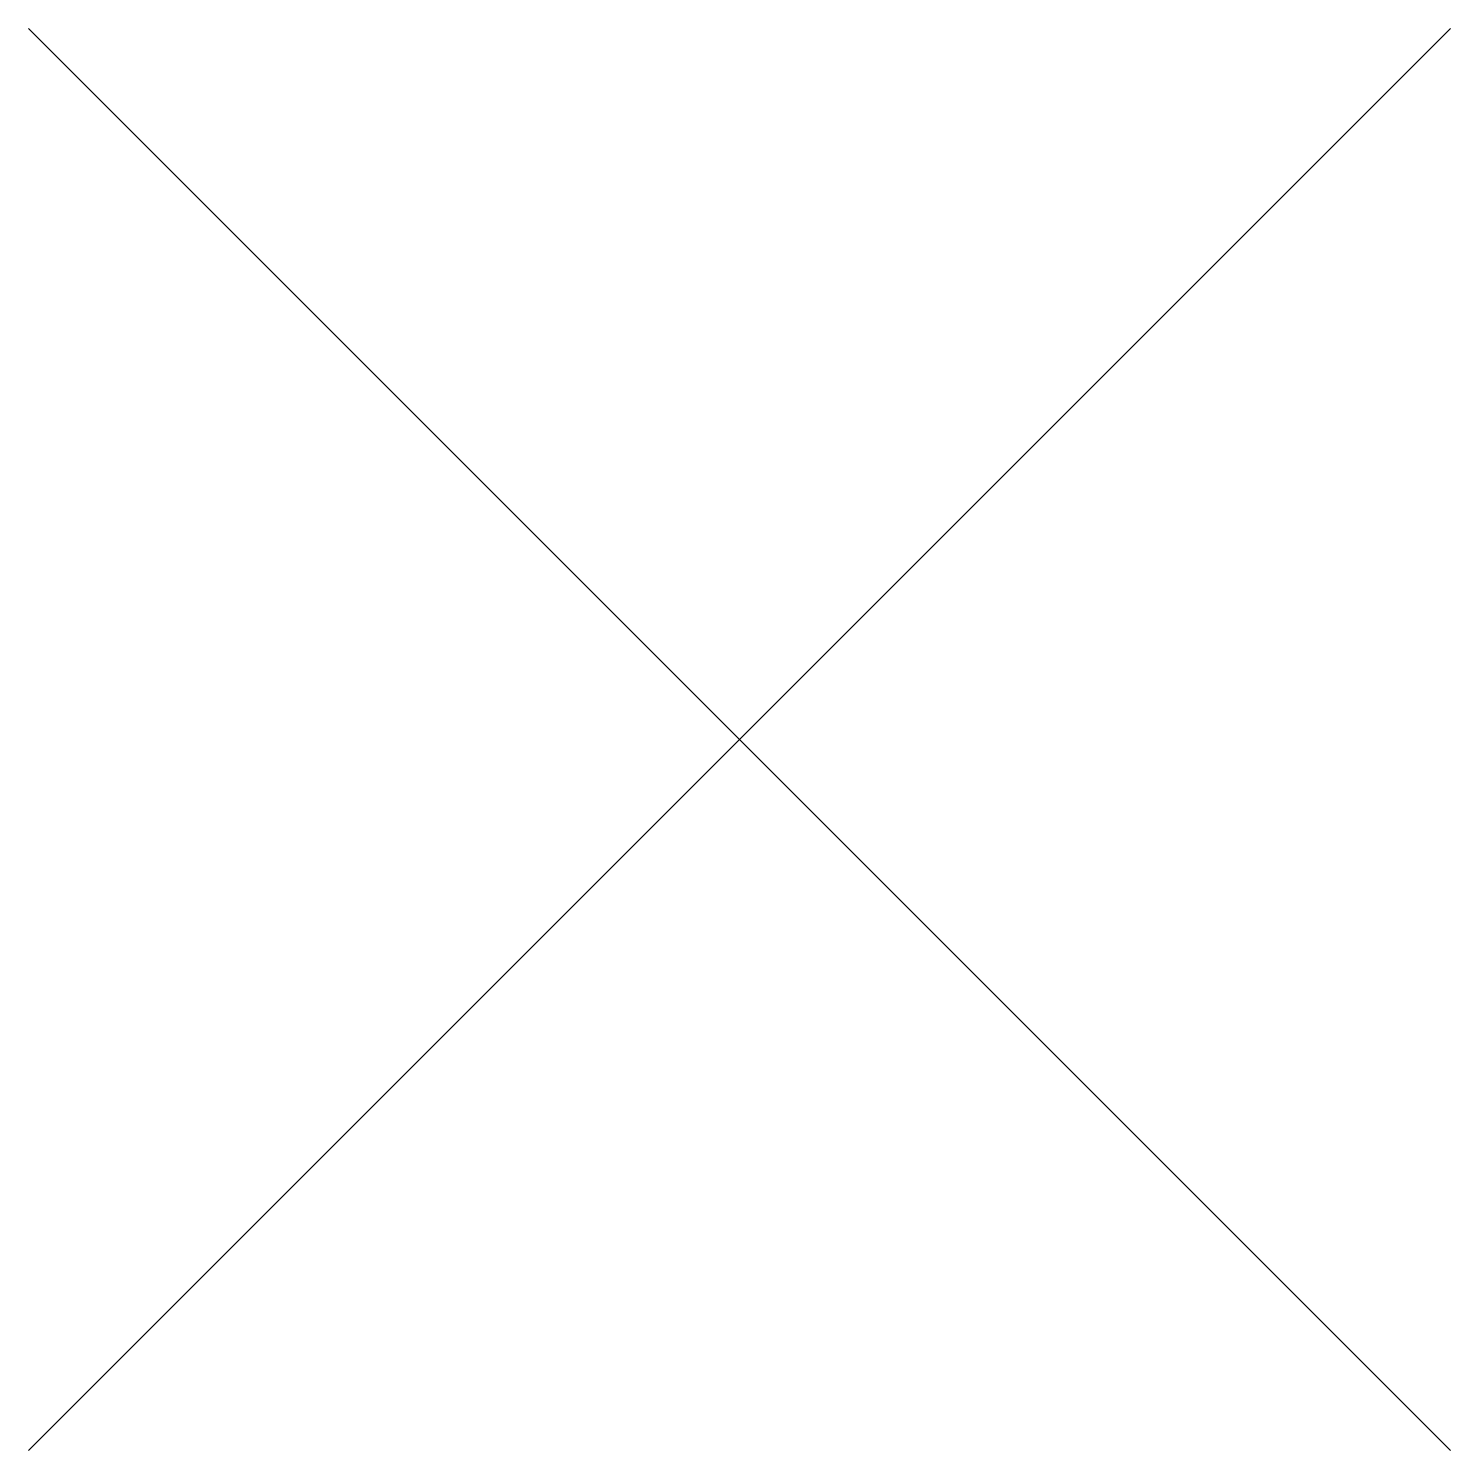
# Model space of a CAD drawing. Extents: x 290 to 310, y 140 to 160.
import ezdxf

# ---------------------------------------------------------------- set-up
doc = ezdxf.new("R2010")
doc.units = 0
doc.layers.get('0').update_dxf_attribs({"linetype": 'CONTINUOUS'})

# ---------------------------------------------------------------- blocks, each defined once
blk = doc.blocks.new('INNERBLOCK', base_point=(50, 200))
for p, q in [((40, 210), (60, 190)), ((60, 210), (40, 190))]:
    blk.add_line(p, q)
blk = doc.blocks.new('OUTERBLOCK', base_point=(60, 250))
blk.add_blockref('INNERBLOCK', (60, 250))

msp = doc.modelspace()

# ---------------------------------------------------------------- block references
msp.add_blockref('OUTERBLOCK', (300, 150))

doc.saveas('drawing.dxf')
